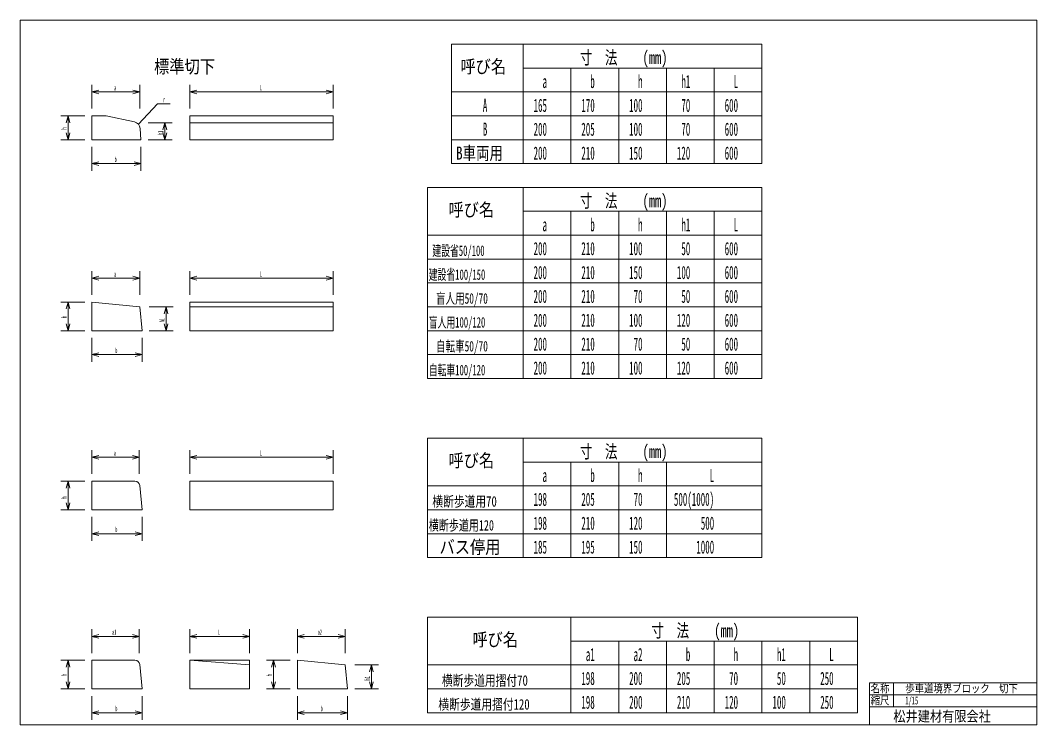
# Model space of a CAD drawing. Units: millimetres, scale not verified. Extents: x -125 to 4130, y -90 to 2860.
import ezdxf
from ezdxf.enums import TextEntityAlignment as Align

# ---------------------------------------------------------------- set-up
doc = ezdxf.new("R2010")
doc.units = ezdxf.units.MM
doc.header["$LTSCALE"] = 5
doc.layers.add('1', color=7, linetype='Continuous', lineweight=18)
doc.styles.add('ＭＳ ゴシック', font='')
doc.styles.get('ＭＳ ゴシック').set_extended_font_data('MS Gothic')

msp = doc.modelspace()

# ---------------------------------------------------------------- linework, layer by layer
at = {"layer": '1'}
for p, q in [((-125, 2860), (-125, -90)), ((4130, 2860), (-125, 2860)), ((4130, -90), (4130, 2860)), ((1680, 2760), (1980, 2760)), ((1680, 2760), (1680, 2260)), ((1980, 2560), (1980, 2760)), ((1980, 2760), (2980, 2760)), ((2980, 2760), (2980, 2260)), ((1980, 2660), (2980, 2660)), ((2180, 2660), (2180, 2560)), ((2380, 2660), (2380, 2560)), ((2580, 2660), (2580, 2560)), ((2780, 2660), (2780, 2560)), ((175, 2590), (175, 2490)), ((175, 2560), (203.978, 2567.765)), ((175, 2560), (375, 2560)), ((175, 2560), (203.978, 2552.235)), ((375, 2560), (346.022, 2567.765)), ((375, 2560), (346.022, 2552.235)), ((375, 2590), (375, 2490)), ((585, 2590), (585, 2490)), ((585, 2560), (613.978, 2567.765)), ((585, 2560), (1185, 2560)), ((585, 2560), (613.978, 2552.235)), ((1185, 2560), (1156.022, 2567.765)), ((1185, 2560), (1156.022, 2552.235)), ((1185, 2590), (1185, 2490)), ((1680, 2560), (1980, 2560)), ((1980, 2560), (1980, 2260)), ((2980, 2560), (1980, 2560)), ((2180, 2560), (2180, 2260)), ((2380, 2560), (2380, 2260)), ((2580, 2560), (2580, 2260)), ((2780, 2560), (2780, 2260)), ((369.65, 2424.686), (449.501, 2510)), ((449.501, 2510), (502.5, 2510)), ((45, 2460), (145, 2460)), ((75, 2460), (67.235, 2431.022)), ((75, 2360), (75, 2460)), ((75, 2460), (82.765, 2431.022)), ((175, 2460), (175, 2360)), ((175, 2460), (235, 2460)), ((235, 2460), (352.967, 2434.721)), ((510, 2430), (410, 2430)), ((480, 2430), (472.235, 2401.022)), ((480, 2360), (480, 2430)), ((480, 2430), (487.765, 2401.022)), ((585, 2460), (1185, 2460)), ((585, 2360), (585, 2460)), ((585, 2430), (1185, 2430)), ((1185, 2460), (1185, 2360)), ((2980, 2460), (1680, 2460)), ((75, 2360), (67.235, 2388.978)), ((75, 2360), (82.765, 2388.978)), ((376.605, 2407.525), (380, 2360)), ((480, 2360), (472.235, 2388.978)), ((480, 2360), (487.765, 2388.978)), ((45, 2360), (145, 2360)), ((175, 2360), (380, 2360)), ((510, 2360), (410, 2360)), ((1185, 2360), (585, 2360)), ((1680, 2360), (2980, 2360)), ((175, 2230), (175, 2330)), ((380, 2230), (380, 2330)), ((175, 2260), (203.978, 2267.765)), ((175, 2260), (380, 2260)), ((175, 2260), (203.978, 2252.235)), ((380, 2260), (351.022, 2267.765)), ((380, 2260), (351.022, 2252.235)), ((1680, 2260), (2980, 2260)), ((1580, 2160), (1580, 1660)), ((1680, 2160), (1580, 2160)), ((1680, 2160), (1980, 2160)), ((1980, 1960), (1980, 2160)), ((1980, 2160), (2980, 2160)), ((2980, 2160), (2980, 1660)), ((1980, 2060), (2980, 2060)), ((2180, 2060), (2180, 1960)), ((2380, 2060), (2380, 1960)), ((2580, 2060), (2580, 1960)), ((2780, 2060), (2780, 1960)), ((1680, 1960), (1580, 1960)), ((1680, 1960), (1980, 1960)), ((1980, 1960), (1980, 1660)), ((2980, 1960), (1980, 1960)), ((2180, 1960), (2180, 1660)), ((2380, 1960), (2380, 1660)), ((2580, 1960), (2580, 1660)), ((2780, 1960), (2780, 1660)), ((1680, 1860), (1580, 1860)), ((2980, 1860), (1680, 1860)), ((175, 1810), (175, 1710)), ((175, 1780), (203.978, 1787.765)), ((375, 1780), (346.022, 1787.765)), ((375, 1810), (375, 1710)), ((585, 1810), (585, 1710)), ((585, 1780), (613.978, 1787.765)), ((1185, 1780), (1156.022, 1787.765)), ((1185, 1810), (1185, 1710)), ((175, 1780), (375, 1780)), ((175, 1780), (203.978, 1772.235)), ((375, 1780), (346.022, 1772.235)), ((585, 1780), (1185, 1780)), ((585, 1780), (613.978, 1772.235)), ((1185, 1780), (1156.022, 1772.235)), ((1680, 1760), (1580, 1760)), ((1680, 1760), (2980, 1760)), ((45, 1680), (145, 1680)), ((75, 1680), (67.235, 1651.022)), ((75, 1560), (75, 1680)), ((75, 1680), (82.765, 1651.022)), ((175, 1680), (175, 1560)), ((375, 1660), (175, 1680)), ((385, 1560), (375, 1660)), ((515, 1660), (415, 1660)), ((485, 1660), (477.235, 1631.022)), ((485, 1560), (485, 1660)), ((485, 1660), (492.765, 1631.022)), ((585, 1680), (585, 1560)), ((1185, 1680), (585, 1680)), ((585, 1660), (1185, 1660)), ((1185, 1560), (1185, 1680)), ((1680, 1660), (1580, 1660)), ((1580, 1660), (1580, 1360)), ((1680, 1660), (2980, 1660)), ((1980, 1660), (1980, 1360)), ((2180, 1660), (2180, 1360)), ((2380, 1360), (2380, 1660)), ((2580, 1360), (2580, 1660)), ((2780, 1360), (2780, 1660)), ((2980, 1360), (2980, 1660)), ((75, 1560), (67.235, 1588.978)), ((75, 1560), (82.765, 1588.978)), ((485, 1560), (477.235, 1588.978)), ((485, 1560), (492.765, 1588.978)), ((45, 1560), (145, 1560)), ((175, 1560), (385, 1560)), ((515, 1560), (415, 1560)), ((585, 1560), (1185, 1560)), ((1580, 1560), (2980, 1560)), ((175, 1430), (175, 1530)), ((385, 1430), (385, 1530)), ((175, 1460), (203.978, 1467.765)), ((175, 1460), (385, 1460)), ((175, 1460), (203.978, 1452.235)), ((385, 1460), (356.022, 1467.765)), ((385, 1460), (356.022, 1452.235)), ((2980, 1460), (1580, 1460)), ((1580, 1360), (2980, 1360)), ((1580, 1110), (1580, 610)), ((1680, 1110), (1580, 1110)), ((1680, 1110), (1980, 1110)), ((1980, 910), (1980, 1110)), ((1980, 1110), (2980, 1110)), ((2980, 1110), (2980, 610)), ((175, 1060), (175, 960)), ((175, 1030), (203.978, 1037.765)), ((175, 1030), (373, 1030)), ((175, 1030), (203.978, 1022.235)), ((373, 1030), (344.022, 1037.765)), ((373, 1030), (344.022, 1022.235)), ((373, 1060), (373, 960)), ((585, 1060), (585, 960)), ((585, 1030), (613.978, 1037.765)), ((585, 1030), (1185, 1030)), ((585, 1030), (613.978, 1022.235)), ((1185, 1030), (1156.022, 1037.765)), ((1185, 1030), (1156.022, 1022.235)), ((1185, 1060), (1185, 960)), ((1980, 1010), (2980, 1010)), ((2180, 1010), (2180, 910)), ((2380, 1010), (2380, 910)), ((2580, 1010), (2580, 910)), ((45, 930), (145, 930)), ((75, 930), (67.235, 901.022)), ((75, 930), (75, 810)), ((75, 930), (82.765, 901.022)), ((175, 930), (175, 810)), ((354.9, 930), (175, 930)), ((385, 810), (374.801, 911.99)), ((585, 930), (1185, 930)), ((585, 810), (585, 930)), ((1185, 930), (1185, 810)), ((1680, 910), (1580, 910)), ((1680, 910), (1980, 910)), ((1980, 910), (1980, 610)), ((2980, 910), (1980, 910)), ((2180, 910), (2180, 610)), ((2380, 910), (2380, 610)), ((2580, 910), (2580, 610)), ((45, 810), (145, 810)), ((75, 810), (67.235, 838.978)), ((75, 810), (82.765, 838.978)), ((175, 810), (385, 810)), ((585, 810), (1185, 810)), ((1680, 810), (1580, 810)), ((2980, 810), (1680, 810)), ((175, 680), (175, 780)), ((385, 680), (385, 780)), ((175, 710), (203.978, 717.765)), ((385, 710), (175, 710)), ((175, 710), (203.978, 702.235)), ((385, 710), (356.022, 717.765)), ((385, 710), (356.022, 702.235)), ((1680, 710), (1580, 710)), ((1680, 710), (2980, 710)), ((1580, 610), (2980, 610)), ((1680, 360), (1580, 360)), ((1580, 360), (1580, -40)), ((1680, 360), (1980, 360)), ((1980, 360), (2980, 360)), ((2180, -40), (2180, 360)), ((2980, 360), (3380, 360)), ((3380, 360), (3380, -40)), ((175, 310), (175, 210)), ((373, 310), (373, 210)), ((585, 310), (585, 210)), ((835, 310), (835, 210)), ((1035, 310), (1035, 210)), ((1235, 310), (1235, 210)), ((175, 280), (203.978, 287.765)), ((175, 280), (373, 280)), ((175, 280), (203.978, 272.235)), ((373, 280), (344.022, 287.765)), ((373, 280), (344.022, 272.235)), ((585, 280), (613.978, 287.765)), ((585, 280), (835, 280)), ((585, 280), (613.978, 272.235)), ((835, 280), (806.022, 287.765)), ((835, 280), (806.022, 272.235)), ((1035, 280), (1063.978, 287.765)), ((1035, 280), (1235, 280)), ((1035, 280), (1063.978, 272.235)), ((1235, 280), (1206.022, 287.765)), ((1235, 280), (1206.022, 272.235)), ((2180, 260), (3380, 260)), ((2380, 260), (2380, -40)), ((2580, 260), (2580, -40)), ((2780, 260), (2780, -40)), ((2980, 260), (2980, -40)), ((3180, 260), (3180, -40)), ((45, 180), (145, 180)), ((75, 180), (67.235, 151.022)), ((75, 60), (75, 180)), ((75, 180), (82.765, 151.022)), ((175, 180), (175, 60)), ((354.9, 180), (175, 180)), ((585, 180), (585, 60)), ((585, 180), (835, 180)), ((585, 180), (835, 160)), ((835, 180), (835, 60)), ((905, 180), (1005, 180)), ((935, 180), (927.235, 151.022)), ((935, 60), (935, 180)), ((935, 180), (942.765, 151.022)), ((1035, 180), (1035, 60)), ((1235, 160), (1035, 180)), ((4130, 60), (4130, 210)), ((385, 60), (374.801, 161.99)), ((1245, 60), (1235, 160)), ((1375, 160), (1275, 160)), ((1345, 160), (1337.235, 131.022)), ((1345, 60), (1345, 160)), ((1345, 160), (1352.765, 131.022)), ((1680, 160), (1580, 160)), ((1680, 160), (1980, 160)), ((2980, 160), (1980, 160)), ((2980, 160), (3380, 160)), ((75, 60), (67.235, 88.978)), ((75, 60), (82.765, 88.978)), ((935, 60), (927.235, 88.978)), ((935, 60), (942.765, 88.978)), ((1345, 60), (1337.235, 88.978)), ((1345, 60), (1352.765, 88.978)), ((45, 60), (145, 60)), ((175, 60), (385, 60)), ((585, 60), (835, 60)), ((905, 60), (1005, 60)), ((1035, 60), (1245, 60)), ((1375, 60), (1275, 60)), ((1680, 60), (1580, 60)), ((2980, 60), (1680, 60)), ((2980, 60), (3380, 60)), ((3430, 85), (3530, 85)), ((3430, -15), (3430, 85)), ((3530, 85), (3530, -15)), ((3530, 85), (4130, 85)), ((4130, 60), (4130, -90)), ((175, -70), (175, 30)), ((385, -70), (385, 30)), ((1035, -70), (1035, 30)), ((1245, -70), (1245, 30)), ((3430, 35), (4130, 35)), ((175, -40), (203.978, -32.235)), ((175, -40), (385, -40)), ((175, -40), (203.978, -47.765)), ((385, -40), (356.022, -32.235)), ((385, -40), (356.022, -47.765)), ((1035, -40), (1063.978, -32.235)), ((1035, -40), (1245, -40)), ((1035, -40), (1063.978, -47.765)), ((1245, -40), (1216.022, -32.235)), ((1245, -40), (1216.022, -47.765)), ((1680, -40), (1580, -40)), ((1680, -40), (2980, -40)), ((2980, -40), (3380, -40)), ((3530, -15), (3430, -15)), ((3430, -15), (3430, -90)), ((3530, -15), (4130, -15)), ((-125, -90), (4130, -90))]:
    msp.add_line(p, q, dxfattribs=at)
for centre, radius, start, end in [((346.682, 2405.387), 30, 4.08562, 77.90524), ((354.9, 910), 20, 5.71059, 90), ((354.9, 160), 20, 5.71059, 90)]:
    msp.add_arc(centre, radius, start, end, dxfattribs=at)

# ---------------------------------------------------------------- texts
at = {"layer": '1', "style": 'ＭＳ ゴシック'}
for s, height, width, p in [('寸  法    (mm)', 54.99, 0.7, (2217.5, 2660)), ('標準切下', 54.99, 0.85, (435, 2622.5)), ('呼び名', 54.99, 0.85, (1717.5, 2622.5)), ('a', 54.99, 0.5, (2061.25, 2560)), ('b', 54.99, 0.5, (2261.25, 2560)), ('h', 54.99, 0.5, (2461.25, 2560)), ('h1', 54.99, 0.5, (2642.5, 2560)), ('L', 54.99, 0.5, (2861.25, 2560)), ('a', 21.99, 0.5, (267.5, 2560)), ('L', 21.99, 0.5, (877.5, 2560)), ('r', 21.99, 0.5, (472.5, 2510)), ('A', 54.99, 0.5, (1811.25, 2460)), ('165', 54.99, 0.5, (2023.75, 2460)), ('170', 54.99, 0.5, (2223.75, 2460)), ('100', 54.99, 0.5, (2423.75, 2460)), ('70', 54.99, 0.5, (2642.5, 2460)), ('600', 54.99, 0.5, (2823.75, 2460)), ('B', 54.99, 0.5, (1811.25, 2360)), ('200', 54.99, 0.5, (2023.75, 2360)), ('205', 54.99, 0.5, (2223.75, 2360)), ('100', 54.99, 0.5, (2423.75, 2360)), ('70', 54.99, 0.5, (2642.5, 2360)), ('600', 54.99, 0.5, (2823.75, 2360)), ('B車両用', 54.99, 0.75, (1698.75, 2260)), ('200', 54.99, 0.5, (2023.75, 2260)), ('210', 54.99, 0.5, (2223.75, 2260)), ('150', 54.99, 0.5, (2423.75, 2260)), ('120', 54.99, 0.5, (2623.75, 2260)), ('600', 54.99, 0.5, (2823.75, 2260)), ('b', 21.99, 0.5, (270, 2260)), ('寸  法    (mm)', 54.99, 0.7, (2217.5, 2060)), ('呼び名', 54.99, 0.85, (1667.5, 2022.5)), ('a', 54.99, 0.5, (2061.25, 1960)), ('b', 54.99, 0.5, (2261.25, 1960)), ('h', 54.99, 0.5, (2461.25, 1960)), ('h1', 54.99, 0.5, (2642.5, 1960)), ('L', 54.99, 0.5, (2861.25, 1960)), ('建設省50/100', 43.99, 0.6, (1600, 1860)), ('200', 54.99, 0.5, (2023.75, 1860)), ('210', 54.99, 0.5, (2223.75, 1860)), ('100', 54.99, 0.5, (2423.75, 1860)), ('50', 54.99, 0.5, (2642.5, 1860)), ('600', 54.99, 0.5, (2823.75, 1860)), ('200', 54.99, 0.5, (2023.75, 1760)), ('210', 54.99, 0.5, (2223.75, 1760)), ('150', 54.99, 0.5, (2423.75, 1760)), ('100', 54.99, 0.5, (2623.75, 1760)), ('600', 54.99, 0.5, (2823.75, 1760)), ('a', 21.99, 0.5, (267.5, 1780)), ('L', 21.99, 0.5, (877.5, 1780)), ('建設省100/150', 43.99, 0.6, (1585, 1760)), ('盲人用50/70', 43.99, 0.65, (1615, 1660)), ('200', 54.99, 0.5, (2023.75, 1660)), ('210', 54.99, 0.5, (2223.75, 1660)), ('70', 54.99, 0.5, (2442.5, 1660)), ('50', 54.99, 0.5, (2642.5, 1660)), ('600', 54.99, 0.5, (2823.75, 1660)), ('盲人用100/120', 43.99, 0.6, (1585, 1560)), ('200', 54.99, 0.5, (2023.75, 1560)), ('210', 54.99, 0.5, (2223.75, 1560)), ('100', 54.99, 0.5, (2423.75, 1560)), ('120', 54.99, 0.5, (2623.75, 1560)), ('600', 54.99, 0.5, (2823.75, 1560)), ('b', 21.99, 0.5, (272.5, 1460)), ('自転車50/70', 43.99, 0.65, (1615, 1460)), ('200', 54.99, 0.5, (2023.75, 1460)), ('210', 54.99, 0.5, (2223.75, 1460)), ('70', 54.99, 0.5, (2442.5, 1460)), ('50', 54.99, 0.5, (2642.5, 1460)), ('600', 54.99, 0.5, (2823.75, 1460)), ('自転車100/120', 43.99, 0.6, (1585, 1360)), ('200', 54.99, 0.5, (2023.75, 1360)), ('210', 54.99, 0.5, (2223.75, 1360)), ('100', 54.99, 0.5, (2423.75, 1360)), ('120', 54.99, 0.5, (2623.75, 1360)), ('600', 54.99, 0.5, (2823.75, 1360)), ('寸  法    (mm)', 54.99, 0.7, (2217.5, 1010)), ('a', 21.99, 0.5, (266.5, 1030)), ('L', 21.99, 0.5, (877.5, 1030)), ('呼び名', 54.99, 0.85, (1667.5, 972.5)), ('b', 54.99, 0.5, (2261.25, 910)), ('h', 54.99, 0.5, (2461.25, 910)), ('L', 54.99, 0.5, (2761.25, 910)), ('a', 54.99, 0.5, (2061.25, 910)), ('横断歩道用70', 43.99, 0.75, (1600, 810)), ('198', 54.99, 0.5, (2023.75, 810)), ('205', 54.99, 0.5, (2223.75, 810)), ('70', 54.99, 0.5, (2442.5, 810)), ('500(1000)', 54.99, 0.5, (2611.25, 810)), ('横断歩道用120', 43.99, 0.7, (1585, 710)), ('198', 54.99, 0.5, (2023.75, 710)), ('210', 54.99, 0.5, (2223.75, 710)), ('120', 54.99, 0.5, (2423.75, 710)), ('500', 54.99, 0.5, (2723.75, 710)), ('b', 21.99, 0.5, (272.5, 710)), ('バス停用', 54.99, 0.85, (1630, 610)), ('185', 54.99, 0.5, (2023.75, 610)), ('195', 54.99, 0.5, (2223.75, 610)), ('150', 54.99, 0.5, (2423.75, 610)), ('1000', 54.99, 0.5, (2705, 610)), ('a1', 21.99, 0.5, (259, 280)), ('L', 21.99, 0.5, (702.5, 280)), ('a2', 21.99, 0.5, (1120, 280)), ('呼び名', 54.99, 0.85, (1767.5, 222.5)), ('寸  法    (mm)', 54.99, 0.7, (2517.5, 260)), ('a1', 54.99, 0.5, (2242.5, 160)), ('a2', 54.99, 0.5, (2442.5, 160)), ('b', 54.99, 0.5, (2661.25, 160)), ('h', 54.99, 0.5, (2861.25, 160)), ('h1', 54.99, 0.5, (3042.5, 160)), ('L', 54.99, 0.5, (3261.25, 160)), ('198', 54.99, 0.5, (2223.75, 60)), ('200', 54.99, 0.5, (2423.75, 60)), ('205', 54.99, 0.5, (2623.75, 60)), ('70', 54.99, 0.5, (2842.5, 60)), ('50', 54.99, 0.5, (3042.5, 60)), ('250', 54.99, 0.5, (3223.75, 60)), ('横断歩道用摺付70', 43.99, 0.75, (1640, 60)), ('名称', 32.99, 0.85, (3435, 35)), ('歩車道境界ブロック\u3000切下', 32.99, 0.85, (3580, 35)), ('横断歩道用摺付120', 43.99, 0.75, (1625, -40)), ('198', 54.99, 0.5, (2223.75, -40)), ('200', 54.99, 0.5, (2423.75, -40)), ('210', 54.99, 0.5, (2623.75, -40)), ('120', 54.99, 0.5, (2823.75, -40)), ('100', 54.99, 0.5, (3023.75, -40)), ('250', 54.99, 0.5, (3223.75, -40)), ('縮尺', 32.99, 0.85, (3435, -15)), ('1/15', 32.99, 0.5, (3580, -15)), ('b', 21.99, 0.5, (272.5, -40)), ('b', 21.99, 0.5, (1132.5, -40)), ('松井建材有限会社', 43.99, 0.85, (3530, -90))]:
    msp.add_text(s, height=height, dxfattribs=dict(at, width=width)).set_placement(p, align=Align.BOTTOM_LEFT)
for s, width, p in [('h', 0.5, (75, 2402.5)), ('h1', 0.5, (480, 2380)), ('h', 0.5, (75, 1612.5)), ('h1', 0.5, (485, 1595)), ('h ', 0.6, (75, 855)), ('h', 0.5, (75, 112.5)), ('h', 0.5, (935, 112.5)), ('h1', 0.5, (1345, 95))]:
    msp.add_text(s, height=21.99, rotation=90, dxfattribs=dict(at, width=width)).set_placement(p, align=Align.BOTTOM_LEFT)

doc.saveas('drawing.dxf')
